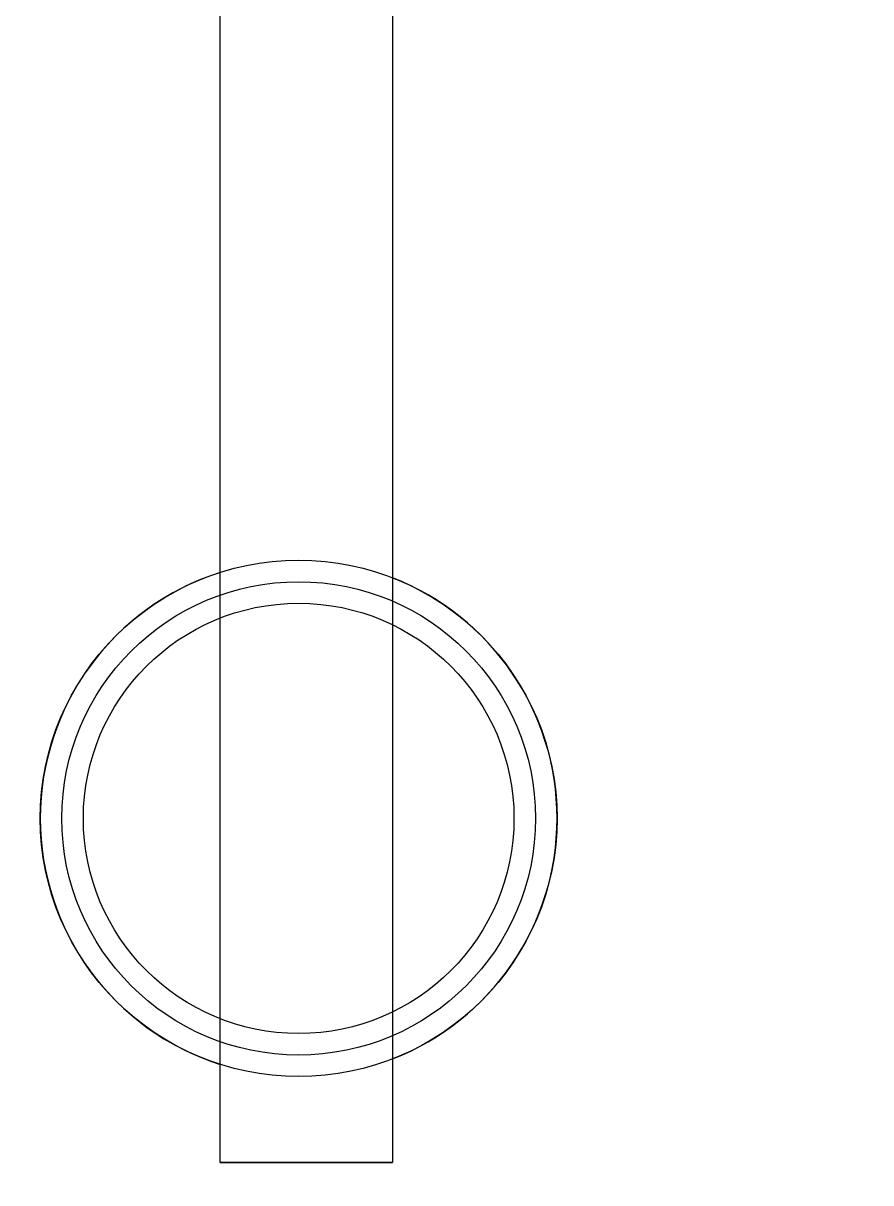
# Model space of a CAD drawing. Header units: centimetres. Extents: x -25.1 to 37.5, y -51.5 to 12.5.
# Drawn here: x 14.671 to 15.655, y -40.523 to -39.176 of the extents above; entities that cross this region are included whole.
import ezdxf

# ---------------------------------------------------------------- set-up
doc = ezdxf.new("R2010")
doc.units = ezdxf.units.CM
doc.header["$MEASUREMENT"] = 0
for name, color, linetype in [('robot assembler v21_Sketch67', 7, 'Continuous'), ('robot assembler v21_Sketch68', 7, 'Continuous'), ('robot assembler v21_Sketch69', 7, 'Continuous'), ('robot assembler v21_Sketch71', 7, 'Continuous'), ('robot assembler v21_Sketch72', 7, 'Continuous'), ('robot assembler v21_Sketch73', 7, 'Continuous')]:
    doc.layers.add(name, color=color, linetype=linetype)

msp = doc.modelspace()

# ---------------------------------------------------------------- linework, layer by layer
at = {"layer": 'robot assembler v21_Sketch67'}
msp.add_circle((14.991, -40.1, 50.1), 1.2687, dxfattribs=at)
at = {"layer": 'robot assembler v21_Sketch68'}
msp.add_circle((14.991, -40.1, 50.1), 1.2688, dxfattribs=at)
at = {"layer": 'robot assembler v21_Sketch69'}
for p, q in [((14.9, -40.5, 51.3), (14.9, -38.6815, 51.3)), ((15.1, -38.6815, 51.3), (15.1, -40.5, 51.3)), ((15.1, -40.5, 51.3), (14.9, -40.5, 51.3))]:
    msp.add_line(p, q, dxfattribs=at)
for radius in [1.2688, 0.25]:
    msp.add_circle((14.991, -40.1, 51.3), radius, dxfattribs=at)
at = {"layer": 'robot assembler v21_Sketch71'}
for radius in [0.3, 0.25]:
    msp.add_circle((14.991, -40.1, 51.3), radius, dxfattribs=at)
at = {"layer": 'robot assembler v21_Sketch72'}
for p, q in [((14.9, -39.8141, 51.3), (14.9, -38.8345, 51.3)), ((15.1, -38.8359, 51.3), (15.1, -39.8205, 51.3)), ((15.1, -40.3795, 51.3), (15.1, -40.5, 51.3)), ((14.9, -40.5, 51.3), (14.9, -40.3859, 51.3)), ((15.1, -40.5, 51.3), (14.9, -40.5, 51.3))]:
    msp.add_line(p, q, dxfattribs=at)
for radius in [0.3, 0.275]:
    msp.add_circle((14.991, -40.1, 51.3), radius, dxfattribs=at)
for radius, start, end in [(1.2688, 94.1128, 85.0713), (0.3, 107.657, 252.343), (0.3, 291.306, 68.694)]:
    msp.add_arc((14.991, -40.1, 51.3), radius, start, end, dxfattribs=at)
at = {"layer": 'robot assembler v21_Sketch73'}
for p, q in [((14.9, -40.5, 51.3), (15.1, -40.5, 51.3)), ((15.1, -40.5, 50.1), (14.9, -40.5, 50.1)), ((14.9, -40.5, 50.1), (14.9, -40.5, 51.3)), ((15.1, -40.5, 51.3), (15.1, -40.5, 50.1))]:
    msp.add_line(p, q, dxfattribs=at)

doc.saveas('drawing.dxf')
